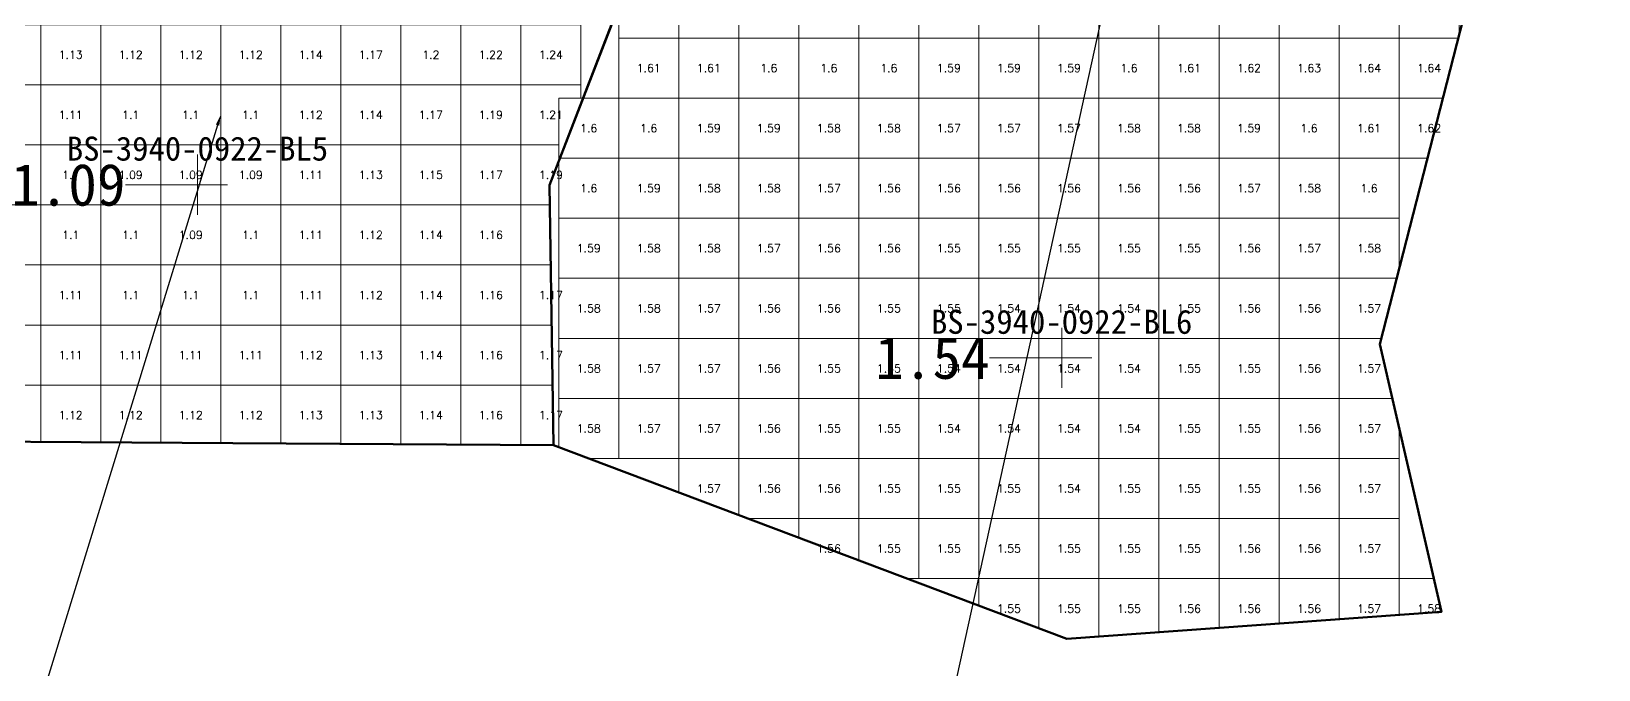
# Model space of a CAD drawing. Header units: inches. Extents: x 469984 to 470107, y 4349588 to 4349650.
# Drawn here: x 470035.83 to 470061.94, y 4349611.63 to 4349622.26 of the extents above; entities that cross this region are included whole.
import ezdxf
from ezdxf import colors
from ezdxf.entities.mleader import LeaderData, LeaderLine
from ezdxf.enums import TextEntityAlignment as Align
from ezdxf.math import Vec2, Vec3

# ---------------------------------------------------------------- set-up
doc = ezdxf.new("R2010")
doc.units = ezdxf.units.IN
doc.header["$MEASUREMENT"] = 0
for name, color, linetype, lineweight in [('1.000-1.500', 7, 'Continuous', 0), ('1.500-3.000', 7, 'Continuous', 0), ('点', 7, 'Continuous', 0), ('爆区方格网', 7, 'Continuous', 0), ('线条', 7, 'Continuous', 0), ('钻孔', 7, 'Continuous', 0)]:
    doc.layers.add(name, color=color, linetype=linetype, lineweight=lineweight)
doc.styles.add('3dmine_textStyle_1', font='txt.shx', dxfattribs={"height": 1, "bigfont": 'gbcbig.shx'})
doc.styles.add('3dmine_textStyle_2', font='', dxfattribs={"height": 1})
doc.styles.get("Standard").update_dxf_attribs({"font": 'arial.ttf'})
doc.styles.get('3dmine_textStyle_2').set_extended_font_data('SimSun-ExtB')

msp = doc.modelspace()

# ---------------------------------------------------------------- hatches: boundary and pattern name
at = {"layer": '钻孔', "linetype": 'Continuous', "lineweight": 0, "true_color": 0x0000ff, "extrusion": (0, 1, 0)}
msp.add_hatch(color=5, dxfattribs=at).paths.add_polyline_path([(-470039.596, 3930.15), (-470038.596, 3930.15), (-470038.596, 3932.15), (-470039.596, 3932.15)], flags=0)
at = {"layer": '钻孔', "linetype": 'Continuous', "lineweight": 0, "true_color": 0xff0000, "extrusion": (0, 1, 0)}
msp.add_hatch(color=1, dxfattribs=at).paths.add_polyline_path([(-470053.992, 3930.296), (-470052.992, 3930.296), (-470052.992, 3932.296), (-470053.992, 3932.296)], flags=0)

# ---------------------------------------------------------------- linework, layer by layer
at = {"layer": '1.000-1.500', "color": 5, "linetype": 'Continuous', "lineweight": 50, "true_color": 0x0000ff}
msp.add_lwpolyline([(470047.82, 4349628.389), (470045.359, 4349622.031), (470044.457, 4349619.698), (470044.525, 4349615.37), (470039.185, 4349615.403), (470032.442, 4349615.446), (470031.612, 4349620.191), (470035.176, 4349626.046), (470035.247, 4349626.162), (470035.619, 4349637.76), (470040.586, 4349637.559), (470044.567, 4349637.688), (470047.117, 4349638.106), (470047.82, 4349628.389)], dxfattribs=at)
at = {"layer": '1.500-3.000', "color": 1, "linetype": 'Continuous', "lineweight": 50, "true_color": 0xff0000}
msp.add_lwpolyline([(470061.722, 4349630.424), (470059.63, 4349622.268), (470058.292, 4349617.052), (470059.317, 4349612.595), (470053.08, 4349612.148), (470044.525, 4349615.37), (470044.457, 4349619.698), (470046.612, 4349625.268), (470047.82, 4349628.389), (470047.117, 4349638.106), (470051.84, 4349638.515), (470058.074, 4349639.189), (470062.18, 4349639.647), (470061.722, 4349630.424)], dxfattribs=at)
at = {"layer": '点', "color": 138, "linetype": 'Continuous', "lineweight": 0, "true_color": 0x004c4c}
for points, elevation in [([(470038.596, 4349619.208), (470038.596, 4349620.208)], 3932.15), ([(470039.096, 4349619.708), (470038.096, 4349619.708)], 3932.15), ([(470052.992, 4349616.325), (470052.992, 4349617.325)], 3932.296), ([(470053.492, 4349616.825), (470052.492, 4349616.825)], 3932.296)]:
    msp.add_lwpolyline(points, dxfattribs=dict(at, elevation=elevation))
at = {"layer": '爆区方格网', "color": 1, "linetype": 'Continuous', "lineweight": 0, "true_color": 0xff0000, "elevation": 3932.296}
for points in [[(470046.613, 4349622.149), (470045.613, 4349622.149), (470045.613, 4349622.685), (470045.792, 4349623.149), (470046.613, 4349623.149), (470046.613, 4349622.149)], [(470047.613, 4349622.149), (470046.613, 4349622.149), (470046.613, 4349623.149), (470047.613, 4349623.149), (470047.613, 4349622.149)], [(470048.613, 4349622.149), (470047.613, 4349622.149), (470047.613, 4349623.149), (470048.613, 4349623.149), (470048.613, 4349622.149)], [(470049.613, 4349622.149), (470048.613, 4349622.149), (470048.613, 4349623.149), (470049.613, 4349623.149), (470049.613, 4349622.149)], [(470050.613, 4349622.149), (470049.613, 4349622.149), (470049.613, 4349623.149), (470050.613, 4349623.149), (470050.613, 4349622.149)], [(470051.613, 4349622.149), (470050.613, 4349622.149), (470050.613, 4349623.149), (470051.613, 4349623.149), (470051.613, 4349622.149)], [(470052.613, 4349622.149), (470051.613, 4349622.149), (470051.613, 4349623.149), (470052.613, 4349623.149), (470052.613, 4349622.149)], [(470053.613, 4349622.149), (470052.613, 4349622.149), (470052.613, 4349623.149), (470053.613, 4349623.149), (470053.613, 4349622.149)], [(470054.613, 4349622.149), (470053.613, 4349622.149), (470053.613, 4349623.149), (470054.613, 4349623.149), (470054.613, 4349622.149)], [(470055.613, 4349622.149), (470054.613, 4349622.149), (470054.613, 4349623.149), (470055.613, 4349623.149), (470055.613, 4349622.149)], [(470056.613, 4349622.149), (470055.613, 4349622.149), (470055.613, 4349623.149), (470056.613, 4349623.149), (470056.613, 4349622.149)], [(470057.613, 4349622.149), (470056.613, 4349622.149), (470056.613, 4349623.149), (470057.613, 4349623.149), (470057.613, 4349622.149)], [(470058.613, 4349622.149), (470057.613, 4349622.149), (470057.613, 4349623.149), (470058.613, 4349623.149), (470058.613, 4349622.149)], [(470059.613, 4349622.2), (470059.6, 4349622.149), (470058.613, 4349622.149), (470058.613, 4349623.149), (470059.613, 4349623.149), (470059.613, 4349622.2)], [(470046.613, 4349621.149), (470045.613, 4349621.149), (470045.613, 4349622.149), (470046.613, 4349622.149), (470046.613, 4349621.149)], [(470047.613, 4349621.149), (470046.613, 4349621.149), (470046.613, 4349622.149), (470047.613, 4349622.149), (470047.613, 4349621.149)], [(470048.613, 4349621.149), (470047.613, 4349621.149), (470047.613, 4349622.149), (470048.613, 4349622.149), (470048.613, 4349621.149)], [(470049.613, 4349621.149), (470048.613, 4349621.149), (470048.613, 4349622.149), (470049.613, 4349622.149), (470049.613, 4349621.149)], [(470050.613, 4349621.149), (470049.613, 4349621.149), (470049.613, 4349622.149), (470050.613, 4349622.149), (470050.613, 4349621.149)], [(470051.613, 4349621.149), (470050.613, 4349621.149), (470050.613, 4349622.149), (470051.613, 4349622.149), (470051.613, 4349621.149)], [(470052.613, 4349621.149), (470051.613, 4349621.149), (470051.613, 4349622.149), (470052.613, 4349622.149), (470052.613, 4349621.149)], [(470053.613, 4349621.149), (470052.613, 4349621.149), (470052.613, 4349622.149), (470053.613, 4349622.149), (470053.613, 4349621.149)], [(470054.613, 4349621.149), (470053.613, 4349621.149), (470053.613, 4349622.149), (470054.613, 4349622.149), (470054.613, 4349621.149)], [(470055.613, 4349621.149), (470054.613, 4349621.149), (470054.613, 4349622.149), (470055.613, 4349622.149), (470055.613, 4349621.149)], [(470056.613, 4349621.149), (470055.613, 4349621.149), (470055.613, 4349622.149), (470056.613, 4349622.149), (470056.613, 4349621.149)], [(470057.613, 4349621.149), (470056.613, 4349621.149), (470056.613, 4349622.149), (470057.613, 4349622.149), (470057.613, 4349621.149)], [(470058.613, 4349621.149), (470057.613, 4349621.149), (470057.613, 4349622.149), (470058.613, 4349622.149), (470058.613, 4349621.149)], [(470059.343, 4349621.149), (470058.613, 4349621.149), (470058.613, 4349622.149), (470059.6, 4349622.149), (470059.343, 4349621.149)], [(470044.632, 4349620.149), (470044.613, 4349620.149), (470044.613, 4349621.149), (470045.019, 4349621.149), (470044.632, 4349620.149)], [(470045.613, 4349620.149), (470044.632, 4349620.149), (470045.019, 4349621.149), (470045.613, 4349621.149), (470045.613, 4349620.149)], [(470046.613, 4349620.149), (470045.613, 4349620.149), (470045.613, 4349621.149), (470046.613, 4349621.149), (470046.613, 4349620.149)], [(470047.613, 4349620.149), (470046.613, 4349620.149), (470046.613, 4349621.149), (470047.613, 4349621.149), (470047.613, 4349620.149)], [(470048.613, 4349620.149), (470047.613, 4349620.149), (470047.613, 4349621.149), (470048.613, 4349621.149), (470048.613, 4349620.149)], [(470049.613, 4349620.149), (470048.613, 4349620.149), (470048.613, 4349621.149), (470049.613, 4349621.149), (470049.613, 4349620.149)], [(470050.613, 4349620.149), (470049.613, 4349620.149), (470049.613, 4349621.149), (470050.613, 4349621.149), (470050.613, 4349620.149)], [(470051.613, 4349620.149), (470050.613, 4349620.149), (470050.613, 4349621.149), (470051.613, 4349621.149), (470051.613, 4349620.149)], [(470052.613, 4349620.149), (470051.613, 4349620.149), (470051.613, 4349621.149), (470052.613, 4349621.149), (470052.613, 4349620.149)], [(470053.613, 4349620.149), (470052.613, 4349620.149), (470052.613, 4349621.149), (470053.613, 4349621.149), (470053.613, 4349620.149)], [(470054.613, 4349620.149), (470053.613, 4349620.149), (470053.613, 4349621.149), (470054.613, 4349621.149), (470054.613, 4349620.149)], [(470055.613, 4349620.149), (470054.613, 4349620.149), (470054.613, 4349621.149), (470055.613, 4349621.149), (470055.613, 4349620.149)], [(470056.613, 4349620.149), (470055.613, 4349620.149), (470055.613, 4349621.149), (470056.613, 4349621.149), (470056.613, 4349620.149)], [(470057.613, 4349620.149), (470056.613, 4349620.149), (470056.613, 4349621.149), (470057.613, 4349621.149), (470057.613, 4349620.149)], [(470058.613, 4349620.149), (470057.613, 4349620.149), (470057.613, 4349621.149), (470058.613, 4349621.149), (470058.613, 4349620.149)], [(470059.087, 4349620.149), (470058.613, 4349620.149), (470058.613, 4349621.149), (470059.343, 4349621.149), (470059.087, 4349620.149)], [(470044.613, 4349620.101), (470044.613, 4349620.149), (470044.632, 4349620.149), (470044.613, 4349620.101)], [(470045.613, 4349619.149), (470044.613, 4349619.149), (470044.613, 4349620.101), (470044.632, 4349620.149), (470045.613, 4349620.149), (470045.613, 4349619.149)], [(470046.613, 4349619.149), (470045.613, 4349619.149), (470045.613, 4349620.149), (470046.613, 4349620.149), (470046.613, 4349619.149)], [(470047.613, 4349619.149), (470046.613, 4349619.149), (470046.613, 4349620.149), (470047.613, 4349620.149), (470047.613, 4349619.149)], [(470048.613, 4349619.149), (470047.613, 4349619.149), (470047.613, 4349620.149), (470048.613, 4349620.149), (470048.613, 4349619.149)], [(470049.613, 4349619.149), (470048.613, 4349619.149), (470048.613, 4349620.149), (470049.613, 4349620.149), (470049.613, 4349619.149)], [(470050.613, 4349619.149), (470049.613, 4349619.149), (470049.613, 4349620.149), (470050.613, 4349620.149), (470050.613, 4349619.149)], [(470051.613, 4349619.149), (470050.613, 4349619.149), (470050.613, 4349620.149), (470051.613, 4349620.149), (470051.613, 4349619.149)], [(470052.613, 4349619.149), (470051.613, 4349619.149), (470051.613, 4349620.149), (470052.613, 4349620.149), (470052.613, 4349619.149)], [(470053.613, 4349619.149), (470052.613, 4349619.149), (470052.613, 4349620.149), (470053.613, 4349620.149), (470053.613, 4349619.149)], [(470054.613, 4349619.149), (470053.613, 4349619.149), (470053.613, 4349620.149), (470054.613, 4349620.149), (470054.613, 4349619.149)], [(470055.613, 4349619.149), (470054.613, 4349619.149), (470054.613, 4349620.149), (470055.613, 4349620.149), (470055.613, 4349619.149)], [(470056.613, 4349619.149), (470055.613, 4349619.149), (470055.613, 4349620.149), (470056.613, 4349620.149), (470056.613, 4349619.149)], [(470057.613, 4349619.149), (470056.613, 4349619.149), (470056.613, 4349620.149), (470057.613, 4349620.149), (470057.613, 4349619.149)], [(470058.613, 4349619.149), (470057.613, 4349619.149), (470057.613, 4349620.149), (470058.613, 4349620.149), (470058.613, 4349619.149)], [(470045.613, 4349618.149), (470044.613, 4349618.149), (470044.613, 4349619.149), (470045.613, 4349619.149), (470045.613, 4349618.149)], [(470046.613, 4349618.149), (470045.613, 4349618.149), (470045.613, 4349619.149), (470046.613, 4349619.149), (470046.613, 4349618.149)], [(470047.613, 4349618.149), (470046.613, 4349618.149), (470046.613, 4349619.149), (470047.613, 4349619.149), (470047.613, 4349618.149)], [(470048.613, 4349618.149), (470047.613, 4349618.149), (470047.613, 4349619.149), (470048.613, 4349619.149), (470048.613, 4349618.149)], [(470049.613, 4349618.149), (470048.613, 4349618.149), (470048.613, 4349619.149), (470049.613, 4349619.149), (470049.613, 4349618.149)], [(470050.613, 4349618.149), (470049.613, 4349618.149), (470049.613, 4349619.149), (470050.613, 4349619.149), (470050.613, 4349618.149)], [(470051.613, 4349618.149), (470050.613, 4349618.149), (470050.613, 4349619.149), (470051.613, 4349619.149), (470051.613, 4349618.149)], [(470052.613, 4349618.149), (470051.613, 4349618.149), (470051.613, 4349619.149), (470052.613, 4349619.149), (470052.613, 4349618.149)], [(470053.613, 4349618.149), (470052.613, 4349618.149), (470052.613, 4349619.149), (470053.613, 4349619.149), (470053.613, 4349618.149)], [(470054.613, 4349618.149), (470053.613, 4349618.149), (470053.613, 4349619.149), (470054.613, 4349619.149), (470054.613, 4349618.149)], [(470055.613, 4349618.149), (470054.613, 4349618.149), (470054.613, 4349619.149), (470055.613, 4349619.149), (470055.613, 4349618.149)], [(470056.613, 4349618.149), (470055.613, 4349618.149), (470055.613, 4349619.149), (470056.613, 4349619.149), (470056.613, 4349618.149)], [(470057.613, 4349618.149), (470056.613, 4349618.149), (470056.613, 4349619.149), (470057.613, 4349619.149), (470057.613, 4349618.149)], [(470058.613, 4349618.302), (470058.574, 4349618.149), (470057.613, 4349618.149), (470057.613, 4349619.149), (470058.613, 4349619.149), (470058.613, 4349618.302)], [(470045.613, 4349617.149), (470044.613, 4349617.149), (470044.613, 4349618.149), (470045.613, 4349618.149), (470045.613, 4349617.149)], [(470046.613, 4349617.149), (470045.613, 4349617.149), (470045.613, 4349618.149), (470046.613, 4349618.149), (470046.613, 4349617.149)], [(470047.613, 4349617.149), (470046.613, 4349617.149), (470046.613, 4349618.149), (470047.613, 4349618.149), (470047.613, 4349617.149)], [(470048.613, 4349617.149), (470047.613, 4349617.149), (470047.613, 4349618.149), (470048.613, 4349618.149), (470048.613, 4349617.149)], [(470049.613, 4349617.149), (470048.613, 4349617.149), (470048.613, 4349618.149), (470049.613, 4349618.149), (470049.613, 4349617.149)], [(470050.613, 4349617.149), (470049.613, 4349617.149), (470049.613, 4349618.149), (470050.613, 4349618.149), (470050.613, 4349617.149)], [(470051.613, 4349617.149), (470050.613, 4349617.149), (470050.613, 4349618.149), (470051.613, 4349618.149), (470051.613, 4349617.149)], [(470052.613, 4349617.149), (470051.613, 4349617.149), (470051.613, 4349618.149), (470052.613, 4349618.149), (470052.613, 4349617.149)], [(470053.613, 4349617.149), (470052.613, 4349617.149), (470052.613, 4349618.149), (470053.613, 4349618.149), (470053.613, 4349617.149)], [(470054.613, 4349617.149), (470053.613, 4349617.149), (470053.613, 4349618.149), (470054.613, 4349618.149), (470054.613, 4349617.149)], [(470055.613, 4349617.149), (470054.613, 4349617.149), (470054.613, 4349618.149), (470055.613, 4349618.149), (470055.613, 4349617.149)], [(470056.613, 4349617.149), (470055.613, 4349617.149), (470055.613, 4349618.149), (470056.613, 4349618.149), (470056.613, 4349617.149)], [(470057.613, 4349617.149), (470056.613, 4349617.149), (470056.613, 4349618.149), (470057.613, 4349618.149), (470057.613, 4349617.149)], [(470058.317, 4349617.149), (470057.613, 4349617.149), (470057.613, 4349618.149), (470058.574, 4349618.149), (470058.317, 4349617.149)], [(470045.613, 4349616.149), (470044.613, 4349616.149), (470044.613, 4349617.149), (470045.613, 4349617.149), (470045.613, 4349616.149)], [(470046.613, 4349616.149), (470045.613, 4349616.149), (470045.613, 4349617.149), (470046.613, 4349617.149), (470046.613, 4349616.149)], [(470047.613, 4349616.149), (470046.613, 4349616.149), (470046.613, 4349617.149), (470047.613, 4349617.149), (470047.613, 4349616.149)], [(470048.613, 4349616.149), (470047.613, 4349616.149), (470047.613, 4349617.149), (470048.613, 4349617.149), (470048.613, 4349616.149)], [(470049.613, 4349616.149), (470048.613, 4349616.149), (470048.613, 4349617.149), (470049.613, 4349617.149), (470049.613, 4349616.149)], [(470050.613, 4349616.149), (470049.613, 4349616.149), (470049.613, 4349617.149), (470050.613, 4349617.149), (470050.613, 4349616.149)], [(470051.613, 4349616.149), (470050.613, 4349616.149), (470050.613, 4349617.149), (470051.613, 4349617.149), (470051.613, 4349616.149)], [(470052.613, 4349616.149), (470051.613, 4349616.149), (470051.613, 4349617.149), (470052.613, 4349617.149), (470052.613, 4349616.149)], [(470053.613, 4349616.149), (470052.613, 4349616.149), (470052.613, 4349617.149), (470053.613, 4349617.149), (470053.613, 4349616.149)], [(470054.613, 4349616.149), (470053.613, 4349616.149), (470053.613, 4349617.149), (470054.613, 4349617.149), (470054.613, 4349616.149)], [(470055.613, 4349616.149), (470054.613, 4349616.149), (470054.613, 4349617.149), (470055.613, 4349617.149), (470055.613, 4349616.149)], [(470056.613, 4349616.149), (470055.613, 4349616.149), (470055.613, 4349617.149), (470056.613, 4349617.149), (470056.613, 4349616.149)], [(470057.613, 4349616.149), (470056.613, 4349616.149), (470056.613, 4349617.149), (470057.613, 4349617.149), (470057.613, 4349616.149)], [(470058.292, 4349617.052), (470058.5, 4349616.149), (470057.613, 4349616.149), (470057.613, 4349617.149), (470058.317, 4349617.149), (470058.292, 4349617.052)], [(470045.613, 4349615.149), (470045.111, 4349615.149), (470044.613, 4349615.337), (470044.613, 4349616.149), (470045.613, 4349616.149), (470045.613, 4349615.149)], [(470046.613, 4349615.149), (470045.613, 4349615.149), (470045.613, 4349616.149), (470046.613, 4349616.149), (470046.613, 4349615.149)], [(470047.613, 4349615.149), (470046.613, 4349615.149), (470046.613, 4349616.149), (470047.613, 4349616.149), (470047.613, 4349615.149)], [(470048.613, 4349615.149), (470047.613, 4349615.149), (470047.613, 4349616.149), (470048.613, 4349616.149), (470048.613, 4349615.149)], [(470049.613, 4349615.149), (470048.613, 4349615.149), (470048.613, 4349616.149), (470049.613, 4349616.149), (470049.613, 4349615.149)], [(470050.613, 4349615.149), (470049.613, 4349615.149), (470049.613, 4349616.149), (470050.613, 4349616.149), (470050.613, 4349615.149)], [(470051.613, 4349615.149), (470050.613, 4349615.149), (470050.613, 4349616.149), (470051.613, 4349616.149), (470051.613, 4349615.149)], [(470052.613, 4349615.149), (470051.613, 4349615.149), (470051.613, 4349616.149), (470052.613, 4349616.149), (470052.613, 4349615.149)], [(470053.613, 4349615.149), (470052.613, 4349615.149), (470052.613, 4349616.149), (470053.613, 4349616.149), (470053.613, 4349615.149)], [(470054.613, 4349615.149), (470053.613, 4349615.149), (470053.613, 4349616.149), (470054.613, 4349616.149), (470054.613, 4349615.149)], [(470055.613, 4349615.149), (470054.613, 4349615.149), (470054.613, 4349616.149), (470055.613, 4349616.149), (470055.613, 4349615.149)], [(470056.613, 4349615.149), (470055.613, 4349615.149), (470055.613, 4349616.149), (470056.613, 4349616.149), (470056.613, 4349615.149)], [(470057.613, 4349615.149), (470056.613, 4349615.149), (470056.613, 4349616.149), (470057.613, 4349616.149), (470057.613, 4349615.149)], [(470058.613, 4349615.657), (470058.613, 4349615.149), (470057.613, 4349615.149), (470057.613, 4349616.149), (470058.5, 4349616.149), (470058.613, 4349615.657)], [(470047.613, 4349614.207), (470046.613, 4349614.584), (470046.613, 4349615.149), (470047.613, 4349615.149), (470047.613, 4349614.207)], [(470048.613, 4349614.149), (470047.766, 4349614.149), (470047.613, 4349614.207), (470047.613, 4349615.149), (470048.613, 4349615.149), (470048.613, 4349614.149)], [(470049.613, 4349614.149), (470048.613, 4349614.149), (470048.613, 4349615.149), (470049.613, 4349615.149), (470049.613, 4349614.149)], [(470050.613, 4349614.149), (470049.613, 4349614.149), (470049.613, 4349615.149), (470050.613, 4349615.149), (470050.613, 4349614.149)], [(470051.613, 4349614.149), (470050.613, 4349614.149), (470050.613, 4349615.149), (470051.613, 4349615.149), (470051.613, 4349614.149)], [(470052.613, 4349614.149), (470051.613, 4349614.149), (470051.613, 4349615.149), (470052.613, 4349615.149), (470052.613, 4349614.149)], [(470053.613, 4349614.149), (470052.613, 4349614.149), (470052.613, 4349615.149), (470053.613, 4349615.149), (470053.613, 4349614.149)], [(470054.613, 4349614.149), (470053.613, 4349614.149), (470053.613, 4349615.149), (470054.613, 4349615.149), (470054.613, 4349614.149)], [(470055.613, 4349614.149), (470054.613, 4349614.149), (470054.613, 4349615.149), (470055.613, 4349615.149), (470055.613, 4349614.149)], [(470056.613, 4349614.149), (470055.613, 4349614.149), (470055.613, 4349615.149), (470056.613, 4349615.149), (470056.613, 4349614.149)], [(470057.613, 4349614.149), (470056.613, 4349614.149), (470056.613, 4349615.149), (470057.613, 4349615.149), (470057.613, 4349614.149)], [(470058.613, 4349614.149), (470057.613, 4349614.149), (470057.613, 4349615.149), (470058.613, 4349615.149), (470058.613, 4349614.149)], [(470049.613, 4349613.454), (470048.613, 4349613.831), (470048.613, 4349614.149), (470049.613, 4349614.149), (470049.613, 4349613.454)], [(470050.613, 4349613.149), (470050.422, 4349613.149), (470049.613, 4349613.454), (470049.613, 4349614.149), (470050.613, 4349614.149), (470050.613, 4349613.149)], [(470051.613, 4349613.149), (470050.613, 4349613.149), (470050.613, 4349614.149), (470051.613, 4349614.149), (470051.613, 4349613.149)], [(470052.613, 4349613.149), (470051.613, 4349613.149), (470051.613, 4349614.149), (470052.613, 4349614.149), (470052.613, 4349613.149)], [(470053.613, 4349613.149), (470052.613, 4349613.149), (470052.613, 4349614.149), (470053.613, 4349614.149), (470053.613, 4349613.149)], [(470054.613, 4349613.149), (470053.613, 4349613.149), (470053.613, 4349614.149), (470054.613, 4349614.149), (470054.613, 4349613.149)], [(470055.613, 4349613.149), (470054.613, 4349613.149), (470054.613, 4349614.149), (470055.613, 4349614.149), (470055.613, 4349613.149)], [(470056.613, 4349613.149), (470055.613, 4349613.149), (470055.613, 4349614.149), (470056.613, 4349614.149), (470056.613, 4349613.149)], [(470057.613, 4349613.149), (470056.613, 4349613.149), (470056.613, 4349614.149), (470057.613, 4349614.149), (470057.613, 4349613.149)], [(470058.613, 4349613.149), (470057.613, 4349613.149), (470057.613, 4349614.149), (470058.613, 4349614.149), (470058.613, 4349613.149)], [(470052.613, 4349612.324), (470051.613, 4349612.701), (470051.613, 4349613.149), (470052.613, 4349613.149), (470052.613, 4349612.324)], [(470053.613, 4349612.187), (470053.094, 4349612.149), (470053.077, 4349612.149), (470052.613, 4349612.324), (470052.613, 4349613.149), (470053.613, 4349613.149), (470053.613, 4349612.187)], [(470054.613, 4349612.258), (470053.613, 4349612.187), (470053.613, 4349613.149), (470054.613, 4349613.149), (470054.613, 4349612.258)], [(470055.613, 4349612.33), (470054.613, 4349612.258), (470054.613, 4349613.149), (470055.613, 4349613.149), (470055.613, 4349612.33)], [(470056.613, 4349612.401), (470055.613, 4349612.33), (470055.613, 4349613.149), (470056.613, 4349613.149), (470056.613, 4349612.401)], [(470057.613, 4349612.473), (470056.613, 4349612.401), (470056.613, 4349613.149), (470057.613, 4349613.149), (470057.613, 4349612.473)], [(470058.613, 4349612.544), (470057.613, 4349612.473), (470057.613, 4349613.149), (470058.613, 4349613.149), (470058.613, 4349612.544)], [(470059.317, 4349612.595), (470058.613, 4349612.544), (470058.613, 4349613.149), (470059.189, 4349613.149), (470059.317, 4349612.595)]]:
    msp.add_lwpolyline(points, dxfattribs=at)
at = {"layer": '爆区方格网', "color": 5, "linetype": 'Continuous', "lineweight": 0, "true_color": 0x0000ff, "elevation": 3932.15}
for points in [[(470035.983, 4349621.371), (470034.983, 4349621.371), (470034.983, 4349622.371), (470035.983, 4349622.371), (470035.983, 4349621.371)], [(470036.983, 4349621.371), (470035.983, 4349621.371), (470035.983, 4349622.371), (470036.983, 4349622.371), (470036.983, 4349621.371)], [(470037.983, 4349621.371), (470036.983, 4349621.371), (470036.983, 4349622.371), (470037.983, 4349622.371), (470037.983, 4349621.371)], [(470038.983, 4349621.371), (470037.983, 4349621.371), (470037.983, 4349622.371), (470038.983, 4349622.371), (470038.983, 4349621.371)], [(470039.983, 4349621.371), (470038.983, 4349621.371), (470038.983, 4349622.371), (470039.983, 4349622.371), (470039.983, 4349621.371)], [(470040.983, 4349621.371), (470039.983, 4349621.371), (470039.983, 4349622.371), (470040.983, 4349622.371), (470040.983, 4349621.371)], [(470041.983, 4349621.371), (470040.983, 4349621.371), (470040.983, 4349622.371), (470041.983, 4349622.371), (470041.983, 4349621.371)], [(470042.983, 4349621.371), (470041.983, 4349621.371), (470041.983, 4349622.371), (470042.983, 4349622.371), (470042.983, 4349621.371)], [(470043.983, 4349621.371), (470042.983, 4349621.371), (470042.983, 4349622.371), (470043.983, 4349622.371), (470043.983, 4349621.371)], [(470044.983, 4349621.371), (470043.983, 4349621.371), (470043.983, 4349622.371), (470044.983, 4349622.371), (470044.983, 4349621.371)], [(470035.983, 4349620.371), (470034.983, 4349620.371), (470034.983, 4349621.371), (470035.983, 4349621.371), (470035.983, 4349620.371)], [(470036.983, 4349620.371), (470035.983, 4349620.371), (470035.983, 4349621.371), (470036.983, 4349621.371), (470036.983, 4349620.371)], [(470037.983, 4349620.371), (470036.983, 4349620.371), (470036.983, 4349621.371), (470037.983, 4349621.371), (470037.983, 4349620.371)], [(470038.983, 4349620.371), (470037.983, 4349620.371), (470037.983, 4349621.371), (470038.983, 4349621.371), (470038.983, 4349620.371)], [(470039.983, 4349620.371), (470038.983, 4349620.371), (470038.983, 4349621.371), (470039.983, 4349621.371), (470039.983, 4349620.371)], [(470040.983, 4349620.371), (470039.983, 4349620.371), (470039.983, 4349621.371), (470040.983, 4349621.371), (470040.983, 4349620.371)], [(470041.983, 4349620.371), (470040.983, 4349620.371), (470040.983, 4349621.371), (470041.983, 4349621.371), (470041.983, 4349620.371)], [(470042.983, 4349620.371), (470041.983, 4349620.371), (470041.983, 4349621.371), (470042.983, 4349621.371), (470042.983, 4349620.371)], [(470043.983, 4349620.371), (470042.983, 4349620.371), (470042.983, 4349621.371), (470043.983, 4349621.371), (470043.983, 4349620.371)], [(470044.983, 4349621.149), (470044.613, 4349621.149), (470044.613, 4349620.371), (470043.983, 4349620.371), (470043.983, 4349621.371), (470044.983, 4349621.371), (470044.983, 4349621.149)], [(470044.983, 4349621.059), (470044.717, 4349620.371), (470044.983, 4349621.059), (470044.983, 4349621.059)], [(470035.983, 4349619.371), (470034.983, 4349619.371), (470034.983, 4349620.371), (470035.983, 4349620.371), (470035.983, 4349619.371)], [(470036.983, 4349619.371), (470035.983, 4349619.371), (470035.983, 4349620.371), (470036.983, 4349620.371), (470036.983, 4349619.371)], [(470037.983, 4349619.371), (470036.983, 4349619.371), (470036.983, 4349620.371), (470037.983, 4349620.371), (470037.983, 4349619.371)], [(470038.983, 4349619.371), (470037.983, 4349619.371), (470037.983, 4349620.371), (470038.983, 4349620.371), (470038.983, 4349619.371)], [(470039.983, 4349619.371), (470038.983, 4349619.371), (470038.983, 4349620.371), (470039.983, 4349620.371), (470039.983, 4349619.371)], [(470040.983, 4349619.371), (470039.983, 4349619.371), (470039.983, 4349620.371), (470040.983, 4349620.371), (470040.983, 4349619.371)], [(470041.983, 4349619.371), (470040.983, 4349619.371), (470040.983, 4349620.371), (470041.983, 4349620.371), (470041.983, 4349619.371)], [(470042.983, 4349619.371), (470041.983, 4349619.371), (470041.983, 4349620.371), (470042.983, 4349620.371), (470042.983, 4349619.371)], [(470043.983, 4349619.371), (470042.983, 4349619.371), (470042.983, 4349620.371), (470043.983, 4349620.371), (470043.983, 4349619.371)], [(470044.613, 4349620.149), (470044.632, 4349620.149), (470044.457, 4349619.698), (470044.462, 4349619.371), (470043.983, 4349619.371), (470043.983, 4349620.371), (470044.613, 4349620.371), (470044.613, 4349620.149)], [(470035.983, 4349618.371), (470034.983, 4349618.371), (470034.983, 4349619.371), (470035.983, 4349619.371), (470035.983, 4349618.371)], [(470036.983, 4349618.371), (470035.983, 4349618.371), (470035.983, 4349619.371), (470036.983, 4349619.371), (470036.983, 4349618.371)], [(470037.983, 4349618.371), (470036.983, 4349618.371), (470036.983, 4349619.371), (470037.983, 4349619.371), (470037.983, 4349618.371)], [(470038.983, 4349618.371), (470037.983, 4349618.371), (470037.983, 4349619.371), (470038.983, 4349619.371), (470038.983, 4349618.371)], [(470039.983, 4349618.371), (470038.983, 4349618.371), (470038.983, 4349619.371), (470039.983, 4349619.371), (470039.983, 4349618.371)], [(470040.983, 4349618.371), (470039.983, 4349618.371), (470039.983, 4349619.371), (470040.983, 4349619.371), (470040.983, 4349618.371)], [(470041.983, 4349618.371), (470040.983, 4349618.371), (470040.983, 4349619.371), (470041.983, 4349619.371), (470041.983, 4349618.371)], [(470042.983, 4349618.371), (470041.983, 4349618.371), (470041.983, 4349619.371), (470042.983, 4349619.371), (470042.983, 4349618.371)], [(470043.983, 4349618.371), (470042.983, 4349618.371), (470042.983, 4349619.371), (470043.983, 4349619.371), (470043.983, 4349618.371)], [(470035.983, 4349617.371), (470034.983, 4349617.371), (470034.983, 4349618.371), (470035.983, 4349618.371), (470035.983, 4349617.371)], [(470036.983, 4349617.371), (470035.983, 4349617.371), (470035.983, 4349618.371), (470036.983, 4349618.371), (470036.983, 4349617.371)], [(470037.983, 4349617.371), (470036.983, 4349617.371), (470036.983, 4349618.371), (470037.983, 4349618.371), (470037.983, 4349617.371)], [(470038.983, 4349617.371), (470037.983, 4349617.371), (470037.983, 4349618.371), (470038.983, 4349618.371), (470038.983, 4349617.371)], [(470039.983, 4349617.371), (470038.983, 4349617.371), (470038.983, 4349618.371), (470039.983, 4349618.371), (470039.983, 4349617.371)], [(470040.983, 4349617.371), (470039.983, 4349617.371), (470039.983, 4349618.371), (470040.983, 4349618.371), (470040.983, 4349617.371)], [(470041.983, 4349617.371), (470040.983, 4349617.371), (470040.983, 4349618.371), (470041.983, 4349618.371), (470041.983, 4349617.371)], [(470042.983, 4349617.371), (470041.983, 4349617.371), (470041.983, 4349618.371), (470042.983, 4349618.371), (470042.983, 4349617.371)], [(470043.983, 4349617.371), (470042.983, 4349617.371), (470042.983, 4349618.371), (470043.983, 4349618.371), (470043.983, 4349617.371)], [(470044.493, 4349617.371), (470043.983, 4349617.371), (470043.983, 4349618.371), (470044.478, 4349618.371), (470044.493, 4349617.371)], [(470035.983, 4349616.371), (470034.983, 4349616.371), (470034.983, 4349617.371), (470035.983, 4349617.371), (470035.983, 4349616.371)], [(470036.983, 4349616.371), (470035.983, 4349616.371), (470035.983, 4349617.371), (470036.983, 4349617.371), (470036.983, 4349616.371)], [(470037.983, 4349616.371), (470036.983, 4349616.371), (470036.983, 4349617.371), (470037.983, 4349617.371), (470037.983, 4349616.371)], [(470038.983, 4349616.371), (470037.983, 4349616.371), (470037.983, 4349617.371), (470038.983, 4349617.371), (470038.983, 4349616.371)], [(470039.983, 4349616.371), (470038.983, 4349616.371), (470038.983, 4349617.371), (470039.983, 4349617.371), (470039.983, 4349616.371)], [(470040.983, 4349616.371), (470039.983, 4349616.371), (470039.983, 4349617.371), (470040.983, 4349617.371), (470040.983, 4349616.371)], [(470041.983, 4349616.371), (470040.983, 4349616.371), (470040.983, 4349617.371), (470041.983, 4349617.371), (470041.983, 4349616.371)], [(470042.983, 4349616.371), (470041.983, 4349616.371), (470041.983, 4349617.371), (470042.983, 4349617.371), (470042.983, 4349616.371)], [(470043.983, 4349616.371), (470042.983, 4349616.371), (470042.983, 4349617.371), (470043.983, 4349617.371), (470043.983, 4349616.371)], [(470044.509, 4349616.371), (470043.983, 4349616.371), (470043.983, 4349617.371), (470044.493, 4349617.371), (470044.509, 4349616.371)], [(470035.983, 4349615.424), (470034.983, 4349615.43), (470034.983, 4349616.371), (470035.983, 4349616.371), (470035.983, 4349615.424)], [(470036.983, 4349615.417), (470035.983, 4349615.424), (470035.983, 4349616.371), (470036.983, 4349616.371), (470036.983, 4349615.417)], [(470037.983, 4349615.411), (470036.983, 4349615.417), (470036.983, 4349616.371), (470037.983, 4349616.371), (470037.983, 4349615.411)], [(470038.983, 4349615.405), (470037.983, 4349615.411), (470037.983, 4349616.371), (470038.983, 4349616.371), (470038.983, 4349615.405)], [(470039.983, 4349615.398), (470039.185, 4349615.403), (470038.983, 4349615.405), (470038.983, 4349616.371), (470039.983, 4349616.371), (470039.983, 4349615.398)], [(470040.983, 4349615.392), (470039.983, 4349615.398), (470039.983, 4349616.371), (470040.983, 4349616.371), (470040.983, 4349615.392)], [(470041.983, 4349615.386), (470040.983, 4349615.392), (470040.983, 4349616.371), (470041.983, 4349616.371), (470041.983, 4349615.386)], [(470042.983, 4349615.38), (470041.983, 4349615.386), (470041.983, 4349616.371), (470042.983, 4349616.371), (470042.983, 4349615.38)], [(470043.983, 4349615.373), (470042.983, 4349615.38), (470042.983, 4349616.371), (470043.983, 4349616.371), (470043.983, 4349615.373)], [(470044.525, 4349615.371), (470044.364, 4349615.371), (470043.983, 4349615.373), (470043.983, 4349616.371), (470044.509, 4349616.371), (470044.525, 4349615.371)]]:
    msp.add_lwpolyline(points, dxfattribs=at)
at = {"layer": '线条', "color": 138, "linetype": 'Continuous', "lineweight": 0, "true_color": 0x004c4c}
for points, elevation in [([(470038.596, 4349619.708), (470038.596, 4349619.708), (470038.596, 4349619.708)], 3932.15), ([(470052.992, 4349616.825), (470052.992, 4349616.825), (470052.992, 4349616.825)], 3932.296)]:
    msp.add_lwpolyline(points, dxfattribs=dict(at, elevation=elevation))
at = {"layer": '钻孔', "color": 5, "linetype": 'Continuous', "lineweight": 0, "true_color": 0x0000ff}
for elevation in [3932.15, 3930.15]:
    msp.add_lwpolyline([(470038.596, 4349619.708), (470037.396, 4349619.708)], dxfattribs=dict(at, elevation=elevation))
at = {"layer": '钻孔', "color": 1, "linetype": 'Continuous', "lineweight": 0, "true_color": 0xff0000}
for elevation in [3932.296, 3930.296]:
    msp.add_lwpolyline([(470052.992, 4349616.825), (470051.792, 4349616.825)], dxfattribs=dict(at, elevation=elevation))

# ---------------------------------------------------------------- texts
at = {"color": 5, "linetype": 'Continuous', "lineweight": 0, "true_color": 0x0000ff, "style": '3dmine_textStyle_1'}
for s, p in [('1.13', (470036.483, 4349621.871, 3932.15)), ('1.12', (470037.483, 4349621.871, 3932.15)), ('1.12', (470038.483, 4349621.871, 3932.15)), ('1.12', (470039.483, 4349621.871, 3932.15)), ('1.14', (470040.483, 4349621.871, 3932.15)), ('1.17', (470041.483, 4349621.871, 3932.15)), ('1.2', (470042.483, 4349621.871, 3932.15)), ('1.22', (470043.483, 4349621.871, 3932.15)), ('1.24', (470044.483, 4349621.871, 3932.15)), ('1.11', (470036.483, 4349620.871, 3932.15)), ('1.1', (470037.483, 4349620.871, 3932.15)), ('1.1', (470038.483, 4349620.871, 3932.15)), ('1.1', (470039.483, 4349620.871, 3932.15)), ('1.12', (470040.483, 4349620.871, 3932.15)), ('1.14', (470041.483, 4349620.871, 3932.15)), ('1.17', (470042.483, 4349620.871, 3932.15)), ('1.19', (470043.483, 4349620.871, 3932.15)), ('1.21', (470044.483, 4349620.871, 3932.15)), ('1.1', (470036.483, 4349619.871, 3932.15)), ('1.09', (470037.483, 4349619.871, 3932.15)), ('1.09', (470038.483, 4349619.871, 3932.15)), ('1.09', (470039.483, 4349619.871, 3932.15)), ('1.11', (470040.483, 4349619.871, 3932.15)), ('1.13', (470041.483, 4349619.871, 3932.15)), ('1.15', (470042.483, 4349619.871, 3932.15)), ('1.17', (470043.483, 4349619.871, 3932.15)), ('1.19', (470044.483, 4349619.871, 3932.15)), ('1.1', (470036.483, 4349618.871, 3932.15)), ('1.1', (470037.483, 4349618.871, 3932.15)), ('1.09', (470038.483, 4349618.871, 3932.15)), ('1.1', (470039.483, 4349618.871, 3932.15)), ('1.11', (470040.483, 4349618.871, 3932.15)), ('1.12', (470041.483, 4349618.871, 3932.15)), ('1.14', (470042.483, 4349618.871, 3932.15)), ('1.16', (470043.483, 4349618.871, 3932.15)), ('1.11', (470036.483, 4349617.871, 3932.15)), ('1.1', (470037.483, 4349617.871, 3932.15)), ('1.1', (470038.483, 4349617.871, 3932.15)), ('1.1', (470039.483, 4349617.871, 3932.15)), ('1.11', (470040.483, 4349617.871, 3932.15)), ('1.12', (470041.483, 4349617.871, 3932.15)), ('1.14', (470042.483, 4349617.871, 3932.15)), ('1.16', (470043.483, 4349617.871, 3932.15)), ('1.17', (470044.483, 4349617.871, 3932.15)), ('1.11', (470036.483, 4349616.871, 3932.15)), ('1.11', (470037.483, 4349616.871, 3932.15)), ('1.11', (470038.483, 4349616.871, 3932.15)), ('1.11', (470039.483, 4349616.871, 3932.15)), ('1.12', (470040.483, 4349616.871, 3932.15)), ('1.13', (470041.483, 4349616.871, 3932.15)), ('1.14', (470042.483, 4349616.871, 3932.15)), ('1.16', (470043.483, 4349616.871, 3932.15)), ('1.17', (470044.483, 4349616.871, 3932.15)), ('1.12', (470036.483, 4349615.871, 3932.15)), ('1.12', (470037.483, 4349615.871, 3932.15)), ('1.12', (470038.483, 4349615.871, 3932.15)), ('1.12', (470039.483, 4349615.871, 3932.15)), ('1.13', (470040.483, 4349615.871, 3932.15)), ('1.13', (470041.483, 4349615.871, 3932.15)), ('1.14', (470042.483, 4349615.871, 3932.15)), ('1.16', (470043.483, 4349615.871, 3932.15)), ('1.17', (470044.483, 4349615.871, 3932.15))]:
    msp.add_text(s, height=0.1333, dxfattribs=at).set_placement(p, align=Align.MIDDLE_CENTER)
at = {"color": 1, "linetype": 'Continuous', "lineweight": 0, "true_color": 0xff0000, "style": '3dmine_textStyle_1'}
for s, p in [('1.61', (470046.113, 4349621.649, 3932.296)), ('1.61', (470047.113, 4349621.649, 3932.296)), ('1.6', (470048.113, 4349621.649, 3932.296)), ('1.6', (470049.113, 4349621.649, 3932.296)), ('1.6', (470050.113, 4349621.649, 3932.296)), ('1.59', (470051.113, 4349621.649, 3932.296)), ('1.59', (470052.113, 4349621.649, 3932.296)), ('1.59', (470053.113, 4349621.649, 3932.296)), ('1.6', (470054.113, 4349621.649, 3932.296)), ('1.61', (470055.113, 4349621.649, 3932.296)), ('1.62', (470056.113, 4349621.649, 3932.296)), ('1.63', (470057.113, 4349621.649, 3932.296)), ('1.64', (470058.113, 4349621.649, 3932.296)), ('1.64', (470059.113, 4349621.649, 3932.296)), ('1.6', (470045.113, 4349620.649, 3932.296)), ('1.6', (470046.113, 4349620.649, 3932.296)), ('1.59', (470047.113, 4349620.649, 3932.296)), ('1.59', (470048.113, 4349620.649, 3932.296)), ('1.58', (470049.113, 4349620.649, 3932.296)), ('1.58', (470050.113, 4349620.649, 3932.296)), ('1.57', (470051.113, 4349620.649, 3932.296)), ('1.57', (470052.113, 4349620.649, 3932.296)), ('1.57', (470053.113, 4349620.649, 3932.296)), ('1.58', (470054.113, 4349620.649, 3932.296)), ('1.58', (470055.113, 4349620.649, 3932.296)), ('1.59', (470056.113, 4349620.649, 3932.296)), ('1.6', (470057.113, 4349620.649, 3932.296)), ('1.61', (470058.113, 4349620.649, 3932.296)), ('1.62', (470059.113, 4349620.649, 3932.296)), ('1.6', (470045.113, 4349619.649, 3932.296)), ('1.59', (470046.113, 4349619.649, 3932.296)), ('1.58', (470047.113, 4349619.649, 3932.296)), ('1.58', (470048.113, 4349619.649, 3932.296)), ('1.57', (470049.113, 4349619.649, 3932.296)), ('1.56', (470050.113, 4349619.649, 3932.296)), ('1.56', (470051.113, 4349619.649, 3932.296)), ('1.56', (470052.113, 4349619.649, 3932.296)), ('1.56', (470053.113, 4349619.649, 3932.296)), ('1.56', (470054.113, 4349619.649, 3932.296)), ('1.56', (470055.113, 4349619.649, 3932.296)), ('1.57', (470056.113, 4349619.649, 3932.296)), ('1.58', (470057.113, 4349619.649, 3932.296)), ('1.6', (470058.113, 4349619.649, 3932.296)), ('1.59', (470045.113, 4349618.649, 3932.296)), ('1.58', (470046.113, 4349618.649, 3932.296)), ('1.58', (470047.113, 4349618.649, 3932.296)), ('1.57', (470048.113, 4349618.649, 3932.296)), ('1.56', (470049.113, 4349618.649, 3932.296)), ('1.56', (470050.113, 4349618.649, 3932.296)), ('1.55', (470051.113, 4349618.649, 3932.296)), ('1.55', (470052.113, 4349618.649, 3932.296)), ('1.55', (470053.113, 4349618.649, 3932.296)), ('1.55', (470054.113, 4349618.649, 3932.296)), ('1.55', (470055.113, 4349618.649, 3932.296)), ('1.56', (470056.113, 4349618.649, 3932.296)), ('1.57', (470057.113, 4349618.649, 3932.296)), ('1.58', (470058.113, 4349618.649, 3932.296)), ('1.58', (470045.113, 4349617.649, 3932.296)), ('1.58', (470046.113, 4349617.649, 3932.296)), ('1.57', (470047.113, 4349617.649, 3932.296)), ('1.56', (470048.113, 4349617.649, 3932.296)), ('1.56', (470049.113, 4349617.649, 3932.296)), ('1.55', (470050.113, 4349617.649, 3932.296)), ('1.55', (470051.113, 4349617.649, 3932.296)), ('1.54', (470052.113, 4349617.649, 3932.296)), ('1.54', (470053.113, 4349617.649, 3932.296)), ('1.54', (470054.113, 4349617.649, 3932.296)), ('1.55', (470055.113, 4349617.649, 3932.296)), ('1.56', (470056.113, 4349617.649, 3932.296)), ('1.56', (470057.113, 4349617.649, 3932.296)), ('1.57', (470058.113, 4349617.649, 3932.296)), ('1.58', (470045.113, 4349616.649, 3932.296)), ('1.57', (470046.113, 4349616.649, 3932.296)), ('1.57', (470047.113, 4349616.649, 3932.296)), ('1.56', (470048.113, 4349616.649, 3932.296)), ('1.55', (470049.113, 4349616.649, 3932.296)), ('1.55', (470050.113, 4349616.649, 3932.296)), ('1.54', (470051.113, 4349616.649, 3932.296)), ('1.54', (470052.113, 4349616.649, 3932.296)), ('1.54', (470053.113, 4349616.649, 3932.296)), ('1.54', (470054.113, 4349616.649, 3932.296)), ('1.55', (470055.113, 4349616.649, 3932.296)), ('1.55', (470056.113, 4349616.649, 3932.296)), ('1.56', (470057.113, 4349616.649, 3932.296)), ('1.57', (470058.113, 4349616.649, 3932.296)), ('1.58', (470045.113, 4349615.649, 3932.296)), ('1.57', (470046.113, 4349615.649, 3932.296)), ('1.57', (470047.113, 4349615.649, 3932.296)), ('1.56', (470048.113, 4349615.649, 3932.296)), ('1.55', (470049.113, 4349615.649, 3932.296)), ('1.55', (470050.113, 4349615.649, 3932.296)), ('1.54', (470051.113, 4349615.649, 3932.296)), ('1.54', (470052.113, 4349615.649, 3932.296)), ('1.54', (470053.113, 4349615.649, 3932.296)), ('1.54', (470054.113, 4349615.649, 3932.296)), ('1.55', (470055.113, 4349615.649, 3932.296)), ('1.55', (470056.113, 4349615.649, 3932.296)), ('1.56', (470057.113, 4349615.649, 3932.296)), ('1.57', (470058.113, 4349615.649, 3932.296)), ('1.57', (470047.113, 4349614.649, 3932.296)), ('1.56', (470048.113, 4349614.649, 3932.296)), ('1.56', (470049.113, 4349614.649, 3932.296)), ('1.55', (470050.113, 4349614.649, 3932.296)), ('1.55', (470051.113, 4349614.649, 3932.296)), ('1.55', (470052.113, 4349614.649, 3932.296)), ('1.54', (470053.113, 4349614.649, 3932.296)), ('1.55', (470054.113, 4349614.649, 3932.296)), ('1.55', (470055.113, 4349614.649, 3932.296)), ('1.55', (470056.113, 4349614.649, 3932.296)), ('1.56', (470057.113, 4349614.649, 3932.296)), ('1.57', (470058.113, 4349614.649, 3932.296)), ('1.56', (470049.113, 4349613.649, 3932.296)), ('1.55', (470050.113, 4349613.649, 3932.296)), ('1.55', (470051.113, 4349613.649, 3932.296)), ('1.55', (470052.113, 4349613.649, 3932.296)), ('1.55', (470053.113, 4349613.649, 3932.296)), ('1.55', (470054.113, 4349613.649, 3932.296)), ('1.55', (470055.113, 4349613.649, 3932.296)), ('1.56', (470056.113, 4349613.649, 3932.296)), ('1.56', (470057.113, 4349613.649, 3932.296)), ('1.57', (470058.113, 4349613.649, 3932.296)), ('1.55', (470052.113, 4349612.649, 3932.296)), ('1.55', (470053.113, 4349612.649, 3932.296)), ('1.55', (470054.113, 4349612.649, 3932.296)), ('1.56', (470055.113, 4349612.649, 3932.296)), ('1.56', (470056.113, 4349612.649, 3932.296)), ('1.56', (470057.113, 4349612.649, 3932.296)), ('1.57', (470058.113, 4349612.649, 3932.296)), ('1.58', (470059.113, 4349612.649, 3932.296))]:
    msp.add_text(s, height=0.1333, dxfattribs=at).set_placement(p, align=Align.MIDDLE_CENTER)
at = {"layer": '钻孔', "color": 138, "linetype": 'Continuous', "lineweight": 0, "true_color": 0x004c4c, "style": '3dmine_textStyle_2'}
for s, p in [('BS-3940-0922-BL5', (470038.596, 4349620.108, 3932.15)), ('BS-3940-0922-BL6', (470052.992, 4349617.225, 3932.296))]:
    msp.add_text(s, height=0.4, dxfattribs=at).set_placement(p, align=Align.CENTER)
at = {"layer": '钻孔', "color": 5, "linetype": 'Continuous', "lineweight": 0, "true_color": 0x0000ff, "style": '3dmine_textStyle_2'}
msp.add_text('1.09', height=0.7, dxfattribs=at).set_placement((470037.396, 4349619.708, 3931.15), align=Align.MIDDLE_RIGHT)
at = {"layer": '钻孔', "color": 1, "linetype": 'Continuous', "lineweight": 0, "true_color": 0xff0000, "style": '3dmine_textStyle_2'}
msp.add_text('1.54', height=0.7, dxfattribs=at).set_placement((470051.792, 4349616.825, 3931.296), align=Align.MIDDLE_RIGHT)

# ---------------------------------------------------------------- leaders
ml = msp.add_multileader_mtext('Standard')
ml.set_content('1{\\f宋体|b0|i0|c134|p2;号矿块}', color=256)
ml.set_leader_properties()
ml.build(insert=Vec2(0, 0))
ml.multileader.update_dxf_attribs({"dogleg_length": 0.36, "arrow_head_size": 0.18})
ctx = ml.context
ctx.base_point, ctx.char_height, ctx.arrow_head_size, ctx.landing_gap_size, ctx.plane_origin = Vec3(470033.848, 4349590.053, 3932.296), 2.5, 0.18, 0.09, Vec3(470055.113, 4349629.149, 3932.296)
notes = []
notes.append((ctx, [(0, (1, 1, 0), (470046.537, 4349590.053, 3932.296), (-1, 0), 0.36, [(0, [(470055.113, 4349629.149, 3932.296)], 256, [])])]))
ctx.mtext.insert, ctx.mtext.flow_direction = Vec3(470033.938, 4349591.485, 3932.296), 5
ml = msp.add_multileader_mtext('Standard')
ml.set_content('2{\\f宋体|b0|i0|c134|p2;号矿块}', color=256)
ml.set_leader_properties()
ml.build(insert=Vec2(0, 0))
ml.multileader.update_dxf_attribs({"dogleg_length": 0.36, "arrow_head_size": 0.18})
ctx = ml.context
ctx.base_point, ctx.char_height, ctx.arrow_head_size, ctx.landing_gap_size, ctx.plane_origin = Vec3(470018.246, 4349595.61, 3932.15), 2.5, 0.18, 0.09, Vec3(470038.983, 4349620.871, 3932.15)
notes.append((ctx, [(0, (1, 1, 0), (470031.213, 4349595.61, 3932.15), (-1, 0), 0.36, [(0, [(470038.983, 4349620.871, 3932.15)], 256, [])])]))
ctx.mtext.insert, ctx.mtext.flow_direction = Vec3(470018.336, 4349597.042, 3932.15), 5
for ctx, leaders in notes:
    for number, flags, end, landing, length, lines in leaders:
        leader = LeaderData()
        leader.index, (leader.has_last_leader_line, leader.has_dogleg_vector, leader.attachment_direction) = number, flags
        leader.last_leader_point, leader.dogleg_vector, leader.dogleg_length = Vec3(end), Vec3(landing), length
        for number, points, colour, breaks in lines:
            line = LeaderLine()
            line.index, line.vertices, line.color, line.breaks = number, Vec3.list(points), colors.encode_raw_color(colour), breaks
            leader.lines.append(line)
        ctx.leaders.append(leader)

doc.saveas('drawing.dxf')
